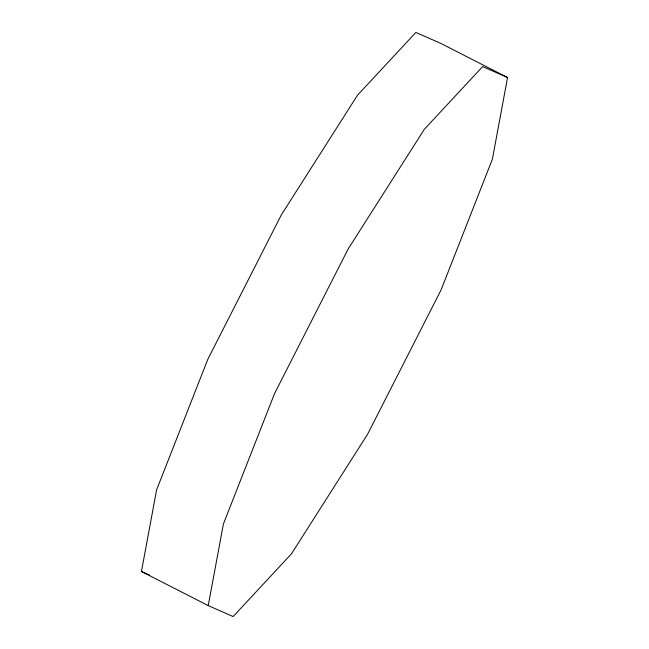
<?xml version="1.0" encoding="UTF-8"?>
<svg xmlns="http://www.w3.org/2000/svg" width="649" height="649" viewBox="0 0 649 649"><rect width="100%" height="100%" fill="white"/><g stroke="black" fill="none" stroke-linecap="round" stroke-linejoin="round"><path stroke-width="0.97" d="M141.441 571.485L156.62 489.808L207.842 359.262L281.374 214.827L357.51 95.208L415.855 32.45L440.776 43.378L507.559 77.515L492.38 159.192L441.158 289.738L367.626 434.173L291.49 553.792L233.145 616.55L208.224 605.622L141.441 571.485L149.741 575.128M208.224 605.622L223.41 523.946L274.632 393.399L348.164 248.965L424.3 129.346L482.645 66.596L507.559 77.515"/></g></svg>
